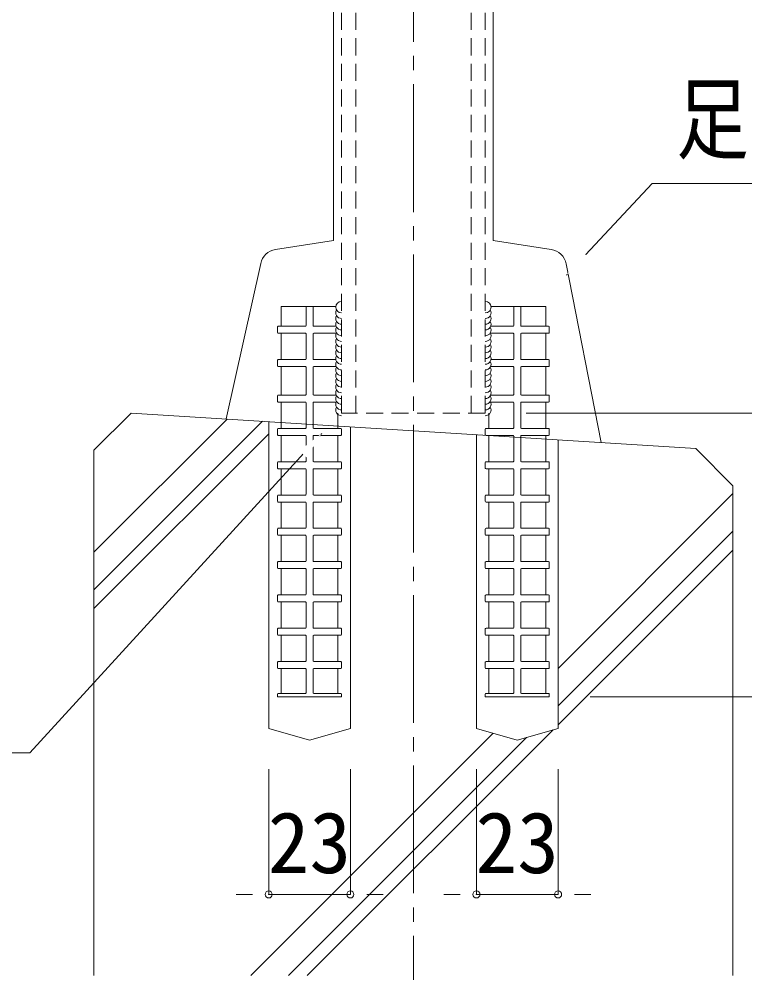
# Model space of a CAD drawing. Units: millimetres at full size. Extents: x -3501 to 3497, y -1129 to 1133.
# Drawn here: x -1544 to -1339.6, y -842.6 to -571.9 of the extents above; entities that cross this region are included whole.
import ezdxf
from ezdxf.enums import TextEntityAlignment as Align

# ---------------------------------------------------------------- set-up
doc = ezdxf.new("R2010")
doc.units = ezdxf.units.MM
doc.header["$LTSCALE"] = 4
doc.header["$PDMODE"] = 32
doc.header["$PDSIZE"] = 2
doc.linetypes.add('CHAIN2', pattern=[12, 9, -1, 1, -1])
doc.linetypes.add('DASHED1', pattern=[1.8, 1.2, -0.6])
for name, color, linetype, lineweight in [('0-0_0', 7, 'Continuous', 18), ('0-1_1手摺寸法', 3, 'Continuous', 18), ('0-4_2躯体線', 4, 'Continuous', 9), ('0-5_3中心線', 2, 'CHAIN2', 18), ('1-0_アンカー', 4, 'Continuous', 9)]:
    doc.layers.add(name, color=color, linetype=linetype, lineweight=lineweight)
doc.styles.add('ＭＳ ゴシック', font='')
doc.styles.get('ＭＳ ゴシック').set_extended_font_data('MS Gothic')

msp = doc.modelspace()

# ---------------------------------------------------------------- linework, layer by layer
at = {"layer": '0-0_0'}
for p, q in [((-1475.943, -640.743), (-1485.723, -684.573)), ((-1389.943, -640.843), (-1380.071, -691.218))]:
    msp.add_line(p, q, dxfattribs=at)
for points in [[(-1455.443, 162.385), (-1455.443, -634.288), (-1471.778, -636.808)], [(-1410.443, 162.385), (-1410.443, -634.288), (-1394.131, -636.795)], [(-1389.832, -644.025), (-1365.664, -618.174), (-1262.236, -618.174)], [(-1458.762, -688.658), (-1540.952, -778.636), (-1711.507, -778.636)]]:
    msp.add_lwpolyline(points, dxfattribs=at)
for centre, start, end in [((-1471.046, -641.754), 98.40651, 168.33123), ((-1394.862, -641.742), 10.35332, 81.59349)]:
    msp.add_arc(centre, 5, start, end, dxfattribs=at)
at = {"layer": '0-1_1手摺寸法'}
for p, q in [((-1401.193, -682.892), (-1213.057, -682.892)), ((-1401.193, -682.892), (-1213.057, -682.892)), ((-1383.191, -762.892), (-1213.057, -762.892)), ((-1473.694, -783.259), (-1473.694, -818.562)), ((-1450.694, -783.259), (-1450.694, -818.562)), ((-1415.192, -783.259), (-1415.192, -818.562)), ((-1392.192, -783.259), (-1392.192, -818.562)), ((-1478.294, -818.562), (-1482.894, -818.562)), ((-1473.694, -818.562), (-1450.694, -818.562)), ((-1450.694, -818.562), (-1473.694, -818.562)), ((-1446.094, -818.562), (-1441.494, -818.562)), ((-1419.792, -818.562), (-1424.392, -818.562)), ((-1415.192, -818.562), (-1392.192, -818.562)), ((-1392.192, -818.562), (-1415.192, -818.562)), ((-1387.592, -818.562), (-1382.992, -818.562))]:
    msp.add_line(p, q, dxfattribs=at)
for p in [(-1473.694, -818.562), (-1450.694, -818.562), (-1415.192, -818.562), (-1392.192, -818.562)]:
    msp.add_point(p, dxfattribs=at)
at = {"layer": '0-4_2躯体線'}
for p, q in [((-1522.943, -722.114), (-1485.421, -684.592)), ((-1522.943, -732.723), (-1475.44, -685.22)), ((-1473.694, -685.329), (-1473.694, -771.759)), ((-1450.694, -686.776), (-1450.694, -771.759)), ((-1522.943, -738.017), (-1473.694, -688.768)), ((-1415.192, -689.009), (-1415.192, -771.759)), ((-1392.192, -690.456), (-1392.192, -771.759)), ((-1342.943, -703.399), (-1353.45, -692.892)), ((-1522.943, -841.43), (-1522.943, -693.399)), ((-1342.943, -841.43), (-1342.943, -703.399)), ((-1392.192, -754.85), (-1342.943, -705.6)), ((-1392.192, -765.458), (-1342.943, -716.209)), ((-1392.192, -770.752), (-1342.943, -721.503)), ((-1478.773, -841.43), (-1410.467, -773.124)), ((-1473.694, -771.759), (-1462.194, -775.081)), ((-1462.871, -841.43), (-1393.609, -772.168)), ((-1450.694, -771.759), (-1462.194, -775.081)), ((-1415.192, -771.759), (-1403.692, -775.081)), ((-1392.192, -771.759), (-1403.692, -775.081)), ((-1468.164, -841.43), (-1401.052, -774.318))]:
    msp.add_line(p, q, dxfattribs=at)
msp.add_lwpolyline([(-1353.45, -692.892), (-1512.437, -682.892), (-1522.943, -693.399)], dxfattribs=at)
at = {"layer": '0-5_3中心線'}
msp.add_line((-1432.943, 225.758), (-1432.943, -842.622), dxfattribs=at)
at = {"layer": '1-0_アンカー', "linetype": 'DASHED1'}
for p, q in [((-1453.193, -382.892), (-1453.193, -682.892)), ((-1449.193, -382.892), (-1449.193, -682.892)), ((-1416.693, -382.892), (-1416.693, -682.892)), ((-1412.693, -382.892), (-1412.693, -682.892)), ((-1412.693, -682.892), (-1453.193, -682.892))]:
    msp.add_line(p, q, dxfattribs=at)
at = {"layer": '1-0_アンカー'}
for p, q in [((-1470.195, -652.892), (-1454.798, -652.892)), ((-1470.195, -652.892), (-1470.195, -658.443)), ((-1463.182, -658.246), (-1463.182, -652.892)), ((-1461.206, -652.892), (-1461.206, -658.246)), ((-1395.691, -652.892), (-1411.089, -652.892)), ((-1404.68, -652.892), (-1404.68, -658.246)), ((-1402.704, -658.246), (-1402.704, -652.892)), ((-1395.691, -652.892), (-1395.691, -658.443)), ((-1471.195, -658.641), (-1471.195, -660.222)), ((-1470.998, -658.443), (-1463.38, -658.443)), ((-1470.998, -660.419), (-1463.38, -660.419)), ((-1470.195, -660.419), (-1470.195, -667.829)), ((-1461.008, -658.443), (-1454.699, -658.443)), ((-1461.008, -660.419), (-1454.657, -660.419)), ((-1404.878, -660.419), (-1411.23, -660.419)), ((-1404.878, -658.443), (-1411.188, -658.443)), ((-1394.889, -658.443), (-1402.507, -658.443)), ((-1394.889, -660.419), (-1402.507, -660.419)), ((-1395.691, -660.419), (-1395.691, -667.829)), ((-1394.691, -658.641), (-1394.691, -660.222)), ((-1463.182, -667.632), (-1463.182, -660.617)), ((-1461.206, -660.617), (-1461.206, -667.632)), ((-1404.68, -660.617), (-1404.68, -667.632)), ((-1402.704, -667.632), (-1402.704, -660.617)), ((-1471.195, -668.027), (-1471.195, -669.608)), ((-1470.998, -667.829), (-1463.38, -667.829)), ((-1461.008, -667.829), (-1454.778, -667.829)), ((-1404.878, -667.829), (-1411.109, -667.829)), ((-1394.889, -667.829), (-1402.507, -667.829)), ((-1394.691, -668.027), (-1394.691, -669.608)), ((-1470.998, -669.805), (-1463.38, -669.805)), ((-1470.195, -669.805), (-1470.195, -677.84)), ((-1463.182, -677.642), (-1463.182, -670.003)), ((-1461.206, -677.642), (-1461.206, -670.003)), ((-1461.008, -669.805), (-1454.664, -669.805)), ((-1404.878, -669.805), (-1411.222, -669.805)), ((-1404.68, -677.642), (-1404.68, -670.003)), ((-1402.704, -677.642), (-1402.704, -670.003)), ((-1394.889, -669.805), (-1402.507, -669.805)), ((-1395.691, -669.805), (-1395.691, -677.84)), ((-1471.195, -678.037), (-1471.195, -679.618)), ((-1470.998, -677.84), (-1463.38, -677.84)), ((-1461.008, -677.84), (-1454.673, -677.84)), ((-1404.878, -677.84), (-1411.213, -677.84)), ((-1394.889, -677.84), (-1402.507, -677.84)), ((-1394.691, -678.037), (-1394.691, -679.618)), ((-1470.998, -679.816), (-1463.38, -679.816)), ((-1470.195, -679.816), (-1470.195, -687.225)), ((-1463.182, -687.028), (-1463.182, -680.013)), ((-1461.206, -680.013), (-1461.206, -687.028)), ((-1461.008, -679.816), (-1454.684, -679.816)), ((-1404.878, -679.816), (-1411.202, -679.816)), ((-1404.68, -680.013), (-1404.68, -687.028)), ((-1402.704, -687.028), (-1402.704, -680.013)), ((-1394.889, -679.816), (-1402.507, -679.816)), ((-1395.691, -679.816), (-1395.691, -687.225)), ((-1454.193, -682.892), (-1454.193, -687.225)), ((-1411.693, -682.892), (-1411.693, -687.225)), ((-1471.195, -687.423), (-1471.195, -689.004)), ((-1470.998, -687.225), (-1463.38, -687.225)), ((-1461.008, -687.225), (-1453.391, -687.225)), ((-1453.193, -687.423), (-1453.193, -689.004)), ((-1412.693, -687.423), (-1412.693, -689.004)), ((-1404.878, -687.225), (-1412.496, -687.225)), ((-1394.889, -687.225), (-1402.507, -687.225)), ((-1394.691, -687.423), (-1394.691, -689.004)), ((-1470.998, -689.201), (-1463.38, -689.201)), ((-1470.195, -689.201), (-1470.195, -696.611)), ((-1463.182, -689.399), (-1463.182, -696.414)), ((-1461.206, -689.399), (-1461.206, -696.414)), ((-1461.008, -689.201), (-1453.391, -689.201)), ((-1454.193, -689.201), (-1454.193, -696.611)), ((-1404.878, -689.201), (-1412.496, -689.201)), ((-1411.693, -689.201), (-1411.693, -696.611)), ((-1404.68, -689.399), (-1404.68, -696.414)), ((-1402.704, -689.399), (-1402.704, -696.414)), ((-1394.889, -689.201), (-1402.507, -689.201)), ((-1395.691, -689.201), (-1395.691, -696.611)), ((-1471.195, -696.809), (-1471.195, -698.39)), ((-1470.998, -696.611), (-1463.38, -696.611)), ((-1461.008, -696.611), (-1453.391, -696.611)), ((-1453.193, -696.809), (-1453.193, -698.39)), ((-1412.693, -696.809), (-1412.693, -698.39)), ((-1404.878, -696.611), (-1412.496, -696.611)), ((-1394.889, -696.611), (-1402.507, -696.611)), ((-1394.691, -696.809), (-1394.691, -698.39)), ((-1470.998, -698.587), (-1463.38, -698.587)), ((-1470.195, -698.587), (-1470.195, -705.997)), ((-1463.182, -698.785), (-1463.182, -705.8)), ((-1461.206, -698.785), (-1461.206, -705.8)), ((-1461.008, -698.587), (-1453.391, -698.587)), ((-1454.193, -698.587), (-1454.193, -705.997)), ((-1404.878, -698.587), (-1412.496, -698.587)), ((-1411.693, -698.587), (-1411.693, -705.997)), ((-1404.68, -698.785), (-1404.68, -705.8)), ((-1402.704, -698.785), (-1402.704, -705.8)), ((-1394.889, -698.587), (-1402.507, -698.587)), ((-1395.691, -698.587), (-1395.691, -705.997)), ((-1471.195, -706.195), (-1471.195, -707.776)), ((-1470.998, -705.997), (-1463.38, -705.997)), ((-1461.008, -705.997), (-1453.391, -705.997)), ((-1453.193, -706.195), (-1453.193, -707.776)), ((-1412.693, -706.195), (-1412.693, -707.776)), ((-1404.878, -705.997), (-1412.496, -705.997)), ((-1394.889, -705.997), (-1402.507, -705.997)), ((-1394.691, -706.195), (-1394.691, -707.776)), ((-1470.998, -707.973), (-1463.38, -707.973)), ((-1470.195, -707.973), (-1470.195, -715.383)), ((-1463.182, -708.171), (-1463.182, -715.186)), ((-1461.206, -708.171), (-1461.206, -715.186)), ((-1461.008, -707.973), (-1453.391, -707.973)), ((-1454.193, -707.973), (-1454.193, -715.383)), ((-1404.878, -707.973), (-1412.496, -707.973)), ((-1411.693, -707.973), (-1411.693, -715.383)), ((-1404.68, -708.171), (-1404.68, -715.186)), ((-1402.704, -708.171), (-1402.704, -715.186)), ((-1394.889, -707.973), (-1402.507, -707.973)), ((-1395.691, -707.973), (-1395.691, -715.383)), ((-1471.195, -715.581), (-1471.195, -717.162)), ((-1470.998, -715.383), (-1463.38, -715.383)), ((-1470.998, -717.359), (-1463.38, -717.359)), ((-1470.195, -717.359), (-1470.195, -724.769)), ((-1461.008, -715.383), (-1453.391, -715.383)), ((-1461.008, -717.359), (-1453.391, -717.359)), ((-1454.193, -717.359), (-1454.193, -724.769)), ((-1453.193, -715.581), (-1453.193, -717.162)), ((-1412.693, -715.581), (-1412.693, -717.162)), ((-1404.878, -715.383), (-1412.496, -715.383)), ((-1404.878, -717.359), (-1412.496, -717.359)), ((-1411.693, -717.359), (-1411.693, -724.769)), ((-1394.889, -715.383), (-1402.507, -715.383)), ((-1394.889, -717.359), (-1402.507, -717.359)), ((-1395.691, -717.359), (-1395.691, -724.769)), ((-1394.691, -715.581), (-1394.691, -717.162)), ((-1463.182, -717.557), (-1463.182, -724.572)), ((-1461.206, -717.557), (-1461.206, -724.572)), ((-1404.68, -717.557), (-1404.68, -724.572)), ((-1402.704, -717.557), (-1402.704, -724.572)), ((-1471.195, -724.967), (-1471.195, -726.548)), ((-1470.998, -724.769), (-1463.38, -724.769)), ((-1461.008, -724.769), (-1453.391, -724.769)), ((-1453.193, -724.967), (-1453.193, -726.548)), ((-1412.693, -724.967), (-1412.693, -726.548)), ((-1404.878, -724.769), (-1412.496, -724.769)), ((-1394.889, -724.769), (-1402.507, -724.769)), ((-1394.691, -724.967), (-1394.691, -726.548)), ((-1470.998, -726.745), (-1463.38, -726.745)), ((-1470.195, -726.745), (-1470.195, -734.155)), ((-1463.182, -726.943), (-1463.182, -733.958)), ((-1461.206, -726.943), (-1461.206, -733.958)), ((-1461.008, -726.745), (-1453.391, -726.745)), ((-1454.193, -726.745), (-1454.193, -734.155)), ((-1404.878, -726.745), (-1412.496, -726.745)), ((-1411.693, -726.745), (-1411.693, -734.155)), ((-1404.68, -726.943), (-1404.68, -733.958)), ((-1402.704, -726.943), (-1402.704, -733.958)), ((-1394.889, -726.745), (-1402.507, -726.745)), ((-1395.691, -726.745), (-1395.691, -734.155)), ((-1471.195, -734.353), (-1471.195, -735.934)), ((-1470.998, -734.155), (-1463.38, -734.155)), ((-1470.998, -736.131), (-1463.38, -736.131)), ((-1470.195, -736.131), (-1470.195, -743.541)), ((-1463.182, -736.329), (-1463.182, -743.344)), ((-1461.206, -736.329), (-1461.206, -743.344)), ((-1461.008, -734.155), (-1453.391, -734.155)), ((-1461.008, -736.131), (-1453.391, -736.131)), ((-1454.193, -736.131), (-1454.193, -743.541)), ((-1453.193, -734.353), (-1453.193, -735.934)), ((-1412.693, -734.353), (-1412.693, -735.934)), ((-1404.878, -734.155), (-1412.496, -734.155)), ((-1404.878, -736.131), (-1412.496, -736.131)), ((-1411.693, -736.131), (-1411.693, -743.541)), ((-1404.68, -736.329), (-1404.68, -743.344)), ((-1402.704, -736.329), (-1402.704, -743.344)), ((-1394.889, -734.155), (-1402.507, -734.155)), ((-1394.889, -736.131), (-1402.507, -736.131)), ((-1395.691, -736.131), (-1395.691, -743.541)), ((-1394.691, -734.353), (-1394.691, -735.934)), ((-1471.195, -743.739), (-1471.195, -745.32)), ((-1470.998, -743.541), (-1463.38, -743.541)), ((-1461.008, -743.541), (-1453.391, -743.541)), ((-1453.193, -743.739), (-1453.193, -745.32)), ((-1412.693, -743.739), (-1412.693, -745.32)), ((-1404.878, -743.541), (-1412.496, -743.541)), ((-1394.889, -743.541), (-1402.507, -743.541)), ((-1394.691, -743.739), (-1394.691, -745.32)), ((-1470.998, -745.517), (-1463.38, -745.517)), ((-1470.195, -745.517), (-1470.195, -752.927)), ((-1463.182, -745.715), (-1463.182, -752.73)), ((-1461.206, -745.715), (-1461.206, -752.73)), ((-1461.008, -745.517), (-1453.391, -745.517)), ((-1454.193, -745.517), (-1454.193, -752.927)), ((-1404.878, -745.517), (-1412.496, -745.517)), ((-1411.693, -745.517), (-1411.693, -752.927)), ((-1404.68, -745.715), (-1404.68, -752.73)), ((-1402.704, -745.715), (-1402.704, -752.73)), ((-1394.889, -745.517), (-1402.507, -745.517)), ((-1395.691, -745.517), (-1395.691, -752.927)), ((-1471.195, -753.125), (-1471.195, -754.706)), ((-1470.998, -752.927), (-1463.38, -752.927)), ((-1470.998, -754.903), (-1463.38, -754.903)), ((-1470.195, -754.903), (-1470.195, -761.908)), ((-1463.182, -755.101), (-1463.182, -761.711)), ((-1461.206, -755.101), (-1461.206, -761.711)), ((-1461.008, -752.927), (-1453.391, -752.927)), ((-1461.008, -754.903), (-1453.391, -754.903)), ((-1454.193, -754.903), (-1454.193, -761.908)), ((-1453.193, -753.125), (-1453.193, -754.706)), ((-1412.693, -753.125), (-1412.693, -754.706)), ((-1404.878, -752.927), (-1412.496, -752.927)), ((-1404.878, -754.903), (-1412.496, -754.903)), ((-1411.693, -754.903), (-1411.693, -761.908)), ((-1404.68, -755.101), (-1404.68, -761.711)), ((-1402.704, -755.101), (-1402.704, -761.711)), ((-1394.889, -752.927), (-1402.507, -752.927)), ((-1394.889, -754.903), (-1402.507, -754.903)), ((-1395.691, -754.903), (-1395.691, -761.908)), ((-1394.691, -753.125), (-1394.691, -754.706)), ((-1471.195, -762.106), (-1471.195, -762.892)), ((-1471.195, -762.892), (-1453.193, -762.892)), ((-1470.998, -761.908), (-1463.38, -761.908)), ((-1461.008, -761.908), (-1453.391, -761.908)), ((-1453.193, -762.106), (-1453.193, -762.892)), ((-1412.693, -762.106), (-1412.693, -762.892)), ((-1394.691, -762.892), (-1412.693, -762.892)), ((-1404.878, -761.908), (-1412.496, -761.908)), ((-1394.889, -761.908), (-1402.507, -761.908)), ((-1394.691, -762.106), (-1394.691, -762.892))]:
    msp.add_line(p, q, dxfattribs=at)
for centre, radius, start, end in [((-1453.193, -653.037), 1.611, 90, 270), ((-1412.693, -653.037), 1.611, 270, 90), ((-1453.193, -654.648), 1.611, 150, 270), ((-1412.693, -654.648), 1.611, 270, 30), ((-1453.193, -656.259), 1.611, 150, 270), ((-1453.193, -657.87), 1.611, 150, 270), ((-1412.693, -656.259), 1.611, 270, 30), ((-1412.693, -657.87), 1.611, 270, 30), ((-1470.998, -658.641), 0.198, 90, 180), ((-1470.998, -660.222), 0.198, 180, 270), ((-1463.38, -658.246), 0.198, 270, 0), ((-1463.38, -660.617), 0.198, 0, 90), ((-1461.008, -658.246), 0.198, 180, 270), ((-1461.008, -660.617), 0.198, 90, 180), ((-1453.193, -659.481), 1.611, 150, 270), ((-1453.193, -661.092), 1.611, 150, 270), ((-1412.693, -659.481), 1.611, 270, 30), ((-1412.693, -661.092), 1.611, 270, 30), ((-1404.878, -658.246), 0.198, 270, 0), ((-1404.878, -660.617), 0.198, 0, 90), ((-1402.507, -658.246), 0.198, 180, 270), ((-1402.507, -660.617), 0.198, 90, 180), ((-1394.889, -658.641), 0.198, 0, 90), ((-1394.889, -660.222), 0.198, 270, 0), ((-1453.193, -662.703), 1.611, 150, 270), ((-1412.693, -662.703), 1.611, 270, 30), ((-1453.193, -664.314), 1.611, 150, 270), ((-1453.193, -665.925), 1.611, 150, 270), ((-1412.693, -664.314), 1.611, 270, 30), ((-1412.693, -665.925), 1.611, 270, 30), ((-1470.998, -668.027), 0.198, 90, 180), ((-1463.38, -667.632), 0.198, 270, 0), ((-1461.008, -667.632), 0.198, 180, 270), ((-1453.193, -667.536), 1.611, 150, 270), ((-1453.193, -669.148), 1.611, 150, 270), ((-1412.693, -667.536), 1.611, 270, 30), ((-1412.693, -669.148), 1.611, 270, 30), ((-1404.878, -667.632), 0.198, 270, 0), ((-1402.507, -667.632), 0.198, 180, 270), ((-1394.889, -668.027), 0.198, 0, 90), ((-1470.998, -669.608), 0.198, 180, 270), ((-1463.38, -670.003), 0.198, 0, 90), ((-1461.008, -670.003), 0.198, 90, 180), ((-1453.193, -670.758), 1.611, 150, 270), ((-1412.693, -670.758), 1.611, 270, 30), ((-1404.878, -670.003), 0.198, 0, 90), ((-1402.507, -670.003), 0.198, 90, 180), ((-1394.889, -669.608), 0.198, 270, 0), ((-1453.193, -672.37), 1.611, 150, 270), ((-1453.193, -673.981), 1.611, 150, 270), ((-1412.693, -672.37), 1.611, 270, 30), ((-1412.693, -673.981), 1.611, 270, 30), ((-1453.193, -675.592), 1.611, 150, 270), ((-1453.193, -677.203), 1.611, 150, 270), ((-1412.693, -675.592), 1.611, 270, 30), ((-1412.693, -677.203), 1.611, 270, 30), ((-1470.998, -678.037), 0.198, 90, 180), ((-1463.38, -677.642), 0.198, 270, 0), ((-1461.008, -677.642), 0.198, 180, 270), ((-1453.193, -678.814), 1.611, 150, 270), ((-1412.693, -678.814), 1.611, 270, 30), ((-1404.878, -677.642), 0.198, 270, 0), ((-1402.507, -677.642), 0.198, 180, 270), ((-1394.889, -678.037), 0.198, 0, 90), ((-1470.998, -679.618), 0.198, 180, 270), ((-1463.38, -680.013), 0.198, 0, 90), ((-1461.008, -680.013), 0.198, 90, 180), ((-1453.193, -680.425), 1.611, 150, 270), ((-1453.193, -682.036), 1.611, 150, 270), ((-1412.693, -680.425), 1.611, 270, 30), ((-1412.693, -682.036), 1.611, 270, 30), ((-1404.878, -680.013), 0.198, 0, 90), ((-1402.507, -680.013), 0.198, 90, 180), ((-1394.889, -679.618), 0.198, 270, 0), ((-1470.998, -687.423), 0.198, 90, 180), ((-1463.38, -687.028), 0.198, 270, 0), ((-1461.008, -687.028), 0.198, 180, 270), ((-1453.391, -687.423), 0.198, 0, 90), ((-1412.496, -687.423), 0.198, 90, 180), ((-1404.878, -687.028), 0.198, 270, 0), ((-1402.507, -687.028), 0.198, 180, 270), ((-1394.889, -687.423), 0.198, 0, 90), ((-1470.998, -689.004), 0.198, 180, 270), ((-1463.38, -689.399), 0.198, 0, 90), ((-1461.008, -689.399), 0.198, 90, 180), ((-1453.391, -689.004), 0.198, 270, 0), ((-1412.496, -689.004), 0.198, 180, 270), ((-1404.878, -689.399), 0.198, 0, 90), ((-1402.507, -689.399), 0.198, 90, 180), ((-1394.889, -689.004), 0.198, 270, 0), ((-1470.998, -696.809), 0.198, 90, 180), ((-1470.998, -698.39), 0.198, 180, 270), ((-1463.38, -696.414), 0.198, 270, 0), ((-1461.008, -696.414), 0.198, 180, 270), ((-1453.391, -696.809), 0.198, 0, 90), ((-1453.391, -698.39), 0.198, 270, 0), ((-1412.496, -696.809), 0.198, 90, 180), ((-1412.496, -698.39), 0.198, 180, 270), ((-1404.878, -696.414), 0.198, 270, 0), ((-1402.507, -696.414), 0.198, 180, 270), ((-1394.889, -696.809), 0.198, 0, 90), ((-1394.889, -698.39), 0.198, 270, 0), ((-1463.38, -698.785), 0.198, 0, 90), ((-1461.008, -698.785), 0.198, 90, 180), ((-1404.878, -698.785), 0.198, 0, 90), ((-1402.507, -698.785), 0.198, 90, 180), ((-1470.998, -706.195), 0.198, 90, 180), ((-1463.38, -705.8), 0.198, 270, 0), ((-1461.008, -705.8), 0.198, 180, 270), ((-1453.391, -706.195), 0.198, 0, 90), ((-1412.496, -706.195), 0.198, 90, 180), ((-1404.878, -705.8), 0.198, 270, 0), ((-1402.507, -705.8), 0.198, 180, 270), ((-1394.889, -706.195), 0.198, 0, 90), ((-1470.998, -707.776), 0.198, 180, 270), ((-1463.38, -708.171), 0.198, 0, 90), ((-1461.008, -708.171), 0.198, 90, 180), ((-1453.391, -707.776), 0.198, 270, 0), ((-1412.496, -707.776), 0.198, 180, 270), ((-1404.878, -708.171), 0.198, 0, 90), ((-1402.507, -708.171), 0.198, 90, 180), ((-1394.889, -707.776), 0.198, 270, 0), ((-1470.998, -715.581), 0.198, 90, 180), ((-1470.998, -717.162), 0.198, 180, 270), ((-1463.38, -715.186), 0.198, 270, 0), ((-1463.38, -717.557), 0.198, 0, 90), ((-1461.008, -715.186), 0.198, 180, 270), ((-1461.008, -717.557), 0.198, 90, 180), ((-1453.391, -715.581), 0.198, 0, 90), ((-1453.391, -717.162), 0.198, 270, 0), ((-1412.496, -715.581), 0.198, 90, 180), ((-1412.496, -717.162), 0.198, 180, 270), ((-1404.878, -715.186), 0.198, 270, 0), ((-1404.878, -717.557), 0.198, 0, 90), ((-1402.507, -715.186), 0.198, 180, 270), ((-1402.507, -717.557), 0.198, 90, 180), ((-1394.889, -715.581), 0.198, 0, 90), ((-1394.889, -717.162), 0.198, 270, 0), ((-1470.998, -724.967), 0.198, 90, 180), ((-1463.38, -724.572), 0.198, 270, 0), ((-1461.008, -724.572), 0.198, 180, 270), ((-1453.391, -724.967), 0.198, 0, 90), ((-1412.496, -724.967), 0.198, 90, 180), ((-1404.878, -724.572), 0.198, 270, 0), ((-1402.507, -724.572), 0.198, 180, 270), ((-1394.889, -724.967), 0.198, 0, 90), ((-1470.998, -726.548), 0.198, 180, 270), ((-1463.38, -726.943), 0.198, 0, 90), ((-1461.008, -726.943), 0.198, 90, 180), ((-1453.391, -726.548), 0.198, 270, 0), ((-1412.496, -726.548), 0.198, 180, 270), ((-1404.878, -726.943), 0.198, 0, 90), ((-1402.507, -726.943), 0.198, 90, 180), ((-1394.889, -726.548), 0.198, 270, 0), ((-1470.998, -734.353), 0.198, 90, 180), ((-1470.998, -735.934), 0.198, 180, 270), ((-1463.38, -733.958), 0.198, 270, 0), ((-1463.38, -736.329), 0.198, 0, 90), ((-1461.008, -733.958), 0.198, 180, 270), ((-1461.008, -736.329), 0.198, 90, 180), ((-1453.391, -734.353), 0.198, 0, 90), ((-1453.391, -735.934), 0.198, 270, 0), ((-1412.496, -734.353), 0.198, 90, 180), ((-1412.496, -735.934), 0.198, 180, 270), ((-1404.878, -733.958), 0.198, 270, 0), ((-1404.878, -736.329), 0.198, 0, 90), ((-1402.507, -733.958), 0.198, 180, 270), ((-1402.507, -736.329), 0.198, 90, 180), ((-1394.889, -734.353), 0.198, 0, 90), ((-1394.889, -735.934), 0.198, 270, 0), ((-1470.998, -743.739), 0.198, 90, 180), ((-1463.38, -743.344), 0.198, 270, 0), ((-1461.008, -743.344), 0.198, 180, 270), ((-1453.391, -743.739), 0.198, 0, 90), ((-1412.496, -743.739), 0.198, 90, 180), ((-1404.878, -743.344), 0.198, 270, 0), ((-1402.507, -743.344), 0.198, 180, 270), ((-1394.889, -743.739), 0.198, 0, 90), ((-1470.998, -745.32), 0.198, 180, 270), ((-1463.38, -745.715), 0.198, 0, 90), ((-1461.008, -745.715), 0.198, 90, 180), ((-1453.391, -745.32), 0.198, 270, 0), ((-1412.496, -745.32), 0.198, 180, 270), ((-1404.878, -745.715), 0.198, 0, 90), ((-1402.507, -745.715), 0.198, 90, 180), ((-1394.889, -745.32), 0.198, 270, 0), ((-1470.998, -753.125), 0.198, 90, 180), ((-1470.998, -754.706), 0.198, 180, 270), ((-1463.38, -752.73), 0.198, 270, 0), ((-1463.38, -755.101), 0.198, 0, 90), ((-1461.008, -752.73), 0.198, 180, 270), ((-1461.008, -755.101), 0.198, 90, 180), ((-1453.391, -753.125), 0.198, 0, 90), ((-1453.391, -754.706), 0.198, 270, 0), ((-1412.496, -753.125), 0.198, 90, 180), ((-1412.496, -754.706), 0.198, 180, 270), ((-1404.878, -752.73), 0.198, 270, 0), ((-1404.878, -755.101), 0.198, 0, 90), ((-1402.507, -752.73), 0.198, 180, 270), ((-1402.507, -755.101), 0.198, 90, 180), ((-1394.889, -753.125), 0.198, 0, 90), ((-1394.889, -754.706), 0.198, 270, 0), ((-1470.998, -762.106), 0.198, 90, 180), ((-1463.38, -761.711), 0.198, 270, 0), ((-1461.008, -761.711), 0.198, 180, 270), ((-1453.391, -762.106), 0.198, 0, 90), ((-1412.496, -762.106), 0.198, 90, 180), ((-1404.878, -761.711), 0.198, 270, 0), ((-1402.507, -761.711), 0.198, 180, 270), ((-1394.889, -762.106), 0.198, 0, 90)]:
    msp.add_arc(centre, radius, start, end, dxfattribs=at)

# ---------------------------------------------------------------- texts
at = {"layer": '0-0_0', "style": 'ＭＳ ゴシック', "width": 0.8}
msp.add_text('足元カバー', height=18.77, dxfattribs=at).set_placement((-1358.942, -615.031), align=Align.BOTTOM_LEFT)
at = {"layer": '0-1_1手摺寸法', "style": 'ＭＳ ゴシック'}
for p in [(-1473.97, -817.744), (-1415.468, -817.744)]:
    msp.add_text('23', height=17.27, dxfattribs=at).set_placement(p, align=Align.BOTTOM_LEFT)

# ---------------------------------------------------------------- next in the draw order: wipeouts: each hides what was drawn before it
for points in [[(-1385.467, -637.321), (-1383.437, -639.218), (-1389.832, -644.025), (-1389.832, -644.025)], [(-1463.05, -695.412), (-1465.101, -693.538), (-1458.762, -688.658), (-1458.762, -688.658)]]:
    msp.add_wipeout(points)

doc.saveas('drawing.dxf')
